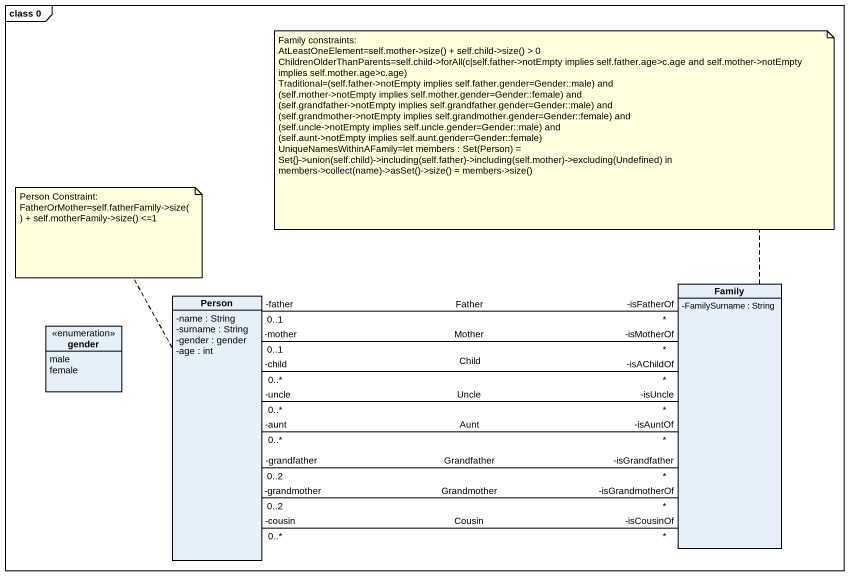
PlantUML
@startuml
mainframe class 0
hide circle
hide empty members
skinparam classAttributeIconSize 0
class Family {
  -FamilySurname : String
}
enum gender {
  male
  female
}
class "Person" as Person_ {
  -name : String
  -surname : String
  -gender : gender
  -age : int
}
Person_ "0..1\n-father" -right- "*\n-isFatherOf" Family : Father
Person_ "0..1\n-mother" -right- "*\n-isMotherOf" Family : Mother
Person_ "0..*\n-child" -right- "-isAChildOf\n*" Family : Child
Person_ "0..*\n-uncle" -right- "-isUncle\n*" Family : Uncle
Person_ "0..2\n-grandfather" -right- "-isGrandfather\n*" Family : Grandfather
Person_ "0..*\n-cousin" -right- "*\n-isCousinOf" Family : Cousin
Person_ "0..2\n-grandmother" -right- "-isGrandmotherOf\n*" Family : Grandmother
Person_ "0..*\n-aunt" -right- "-isAuntOf\n*" Family : Aunt
note top of Family
  Family constraints:
  AtLeastOneElement=self.mother->size() + self.child->size() > 0
  ChildrenOlderThanParents=self.child->forAll(c|self.father->notEmpty implies self.father.age>c.age and self.mother->notEmpty implies self.mother.age>c.age)
  Traditional=(self.father->notEmpty implies self.father.gender=Gender::male) and
  (self.mother->notEmpty implies self.mother.gender=Gender::female) and
  (self.grandfather->notEmpty implies self.grandfather.gender=Gender::male) and
  (self.grandmother->notEmpty implies self.grandmother.gender=Gender::female) and
  (self.uncle->notEmpty implies self.uncle.gender=Gender::male) and
  (self.aunt->notEmpty implies self.aunt.gender=Gender::female)
  UniqueNamesWithinAFamily=let members : Set(Person) = Set{}->union(self.child)->including(self.father)->including(self.mother)->excluding(Undefined) in members->collect(name)->asSet()->size() = members->size()
end note
note top of Person_
  Person Constraint:
  FatherOrMother=self.fatherFamily->size() + self.motherFamily->size() <=1
end note
@enduml
